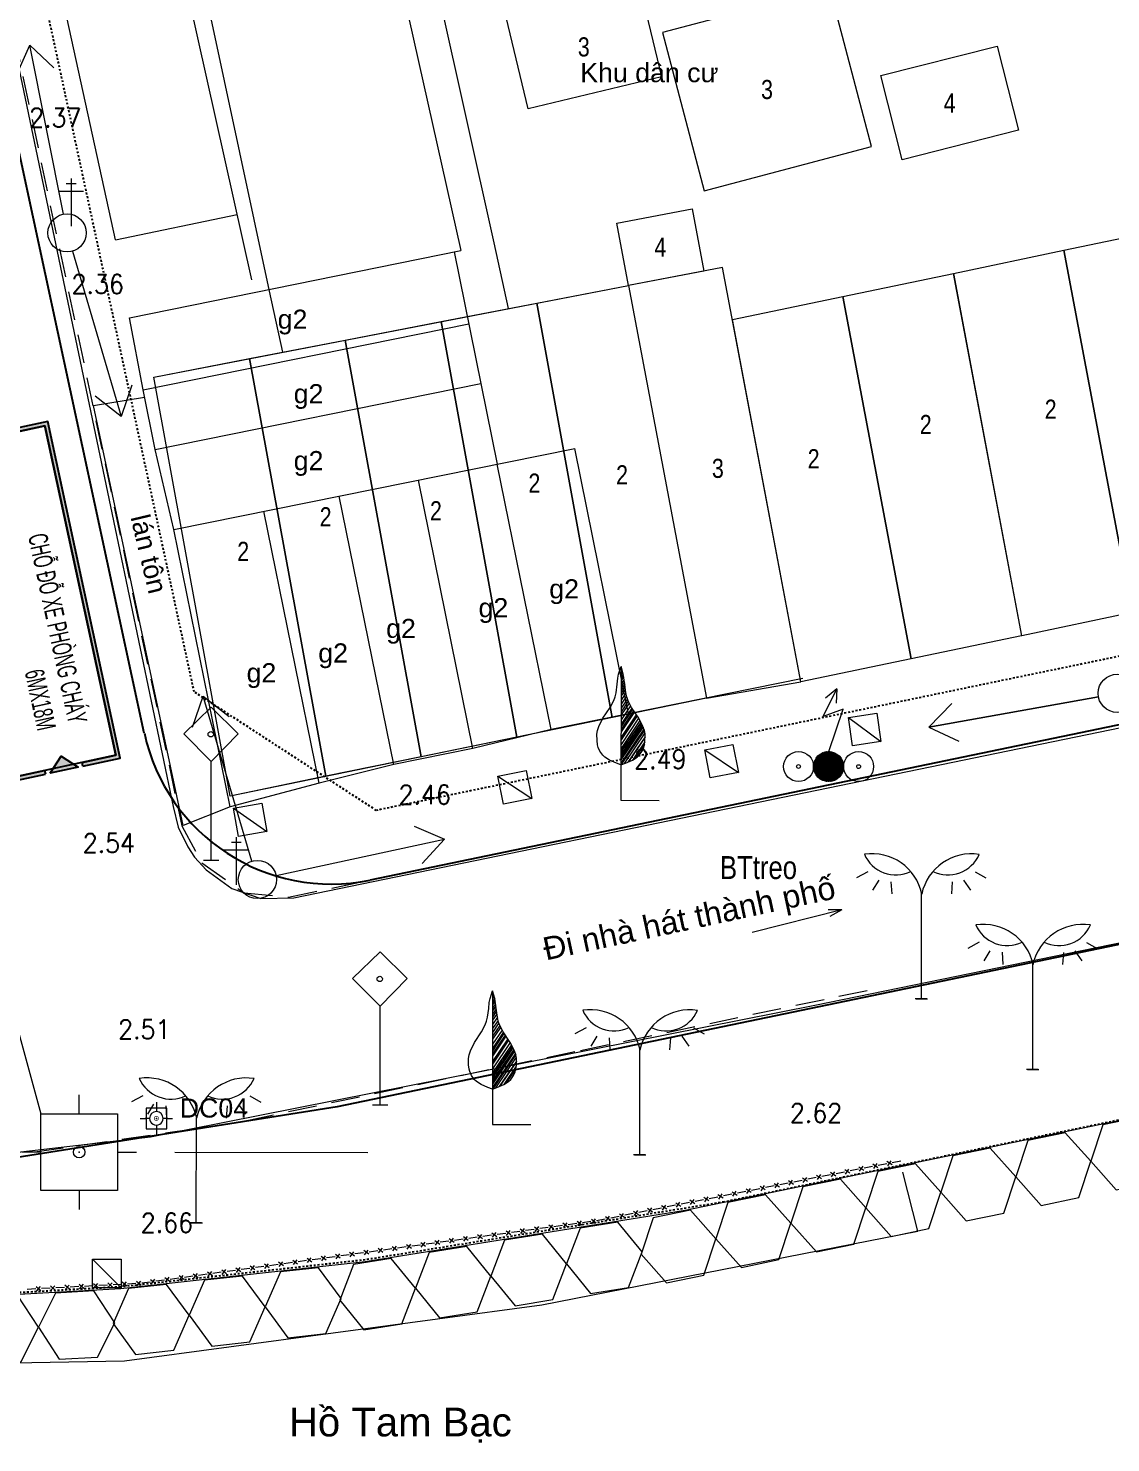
# Model space of a CAD drawing. Header units: millimetres. Extents: x 583747 to 595948, y 2304962 to 2309584.
# Drawn here: x 595716.4 to 595773, y 2307145.7 to 2307219.6 of the extents above; entities that cross this region are included whole.
import ezdxf
from ezdxf.enums import TextEntityAlignment as Align
from ezdxf.xclip import XClip

# ---------------------------------------------------------------- set-up
doc = ezdxf.new("R2010")
doc.units = ezdxf.units.MM
doc.linetypes.add('DASHDOT', pattern=[1, 0.5, -0.25, 0, -0.25])
doc.linetypes.add('{Long Duong}', pattern=[2.3, 1.5, -0.8])
for name, color, linetype, lineweight in [('00_bo_sdd', 7, 'Continuous', 30), ('00_nen', 8, 'Continuous', 5), ('Code Cao do', 7, 'Continuous', 0), ('Duong RG Thua', 7, 'Continuous', 0), ('Ghi chu nha', 7, 'Continuous', 0), ('Ghi chu SH diem do cao', 7, 'Continuous', 0), ('KT-Chu viet', 255, 'Continuous', 20), ('KT-DV', 7, 'Continuous', 0), ('KT-NEN', 7, 'Continuous', 0), ('Level 63', 7, 'Continuous', 0), ('Long Duong_ Phan Cach chat lieu rair mat', 7, 'Continuous', 0), ('Nen dc cb Hong bang', 253, 'Continuous', 60), ('Nghia dia_ Ghi chu §T XH', 7, 'Continuous', 0)]:
    doc.layers.add(name, color=color, linetype=linetype, lineweight=lineweight)
doc.layers.add('A-PLOT LINE', color=6, linetype='DASHDOT')
doc.layers.add('AFP-KERB-LINE', color=2, linetype='Continuous')
doc.layers.add('KT-Vat lieu', color=250, linetype='Continuous', plot=False)
doc.styles.add('ghicu', font='Vnarial.ttf', dxfattribs={"width": 0.8, "height": 1})
doc.styles.add('Style-.VnArial', font='Vnarial.ttf')
doc.styles.add('Style-STANDARD', font='STANDARD.shx')
doc.styles.add('VnAvantH', font='VHAVAN.TTF')

# ---------------------------------------------------------------- blocks, each defined once
blk = doc.blocks.new('road')
at = {"layer": 'AFP-KERB-LINE'}
for p, q in [((3728874, 1234857), (3635879, 1177370)), ((3728874, 1234857), (3635879, 1177370)), ((3728874, 1234857), (3635879, 1177370)), ((3728874, 1234857), (3635879, 1177370)), ((3622155, 1180553), (3591189, 1229794)), ((3622155, 1180553), (3591189, 1229794)), ((3622155, 1180553), (3591189, 1229794)), ((3622155, 1180553), (3591189, 1229794)), ((3734793, 1225290), (3638305, 1165644)), ((3734793, 1225290), (3638305, 1165644)), ((3734793, 1225290), (3638305, 1165644)), ((3734793, 1225290), (3638305, 1165644)), ((3638305, 1165644), (3615896, 1153228)), ((3638305, 1165644), (3615896, 1153228)), ((3638305, 1165644), (3615896, 1153228)), ((3638305, 1165644), (3615896, 1153228))]:
    blk.add_line(p, q, dxfattribs=at)
blk.add_arc((3630621, 1185876), 10000, 212.16426, 301.72307, dxfattribs=at)
blk.add_arc((3630621, 1185876), 10000, 212.16426, 301.72307, dxfattribs=at)
blk.add_arc((3630621, 1185876), 10000, 212.16426, 301.72307, dxfattribs=at)
blk.add_arc((3630621, 1185876), 10000, 212.16426, 301.72307, dxfattribs=at)
blk = doc.blocks.new('PLOT')
at = {"layer": 'A-PLOT LINE', "color": 251}
for points in [[(4212609, 1471029), (4196841, 1496747), (4192720, 1497729), (3887911, 1309592), (3772537, 1238075), (3739519, 1217649), (3659008, 1167880)], [(3727034, 1237834), (3634931, 1180899), (3623868, 1183465), (3594242, 1230576), (3595832, 1237439), (3702477, 1303429)], [(3727034, 1237834), (3634931, 1180899), (3623868, 1183465), (3594242, 1230576), (3595832, 1237439), (3702477, 1303429)], [(3659008, 1167880), (3642417, 1158621), (3630891, 1152921), (3607539, 1142898), (3570556, 1129261), (3527500, 1117448)]]:
    blk.add_lwpolyline(points, dxfattribs=at)
blk = doc.blocks.new('DV')
ref = blk.add_blockref('PLOT', (-3147123, 179596, 0), dxfattribs=dict(rotation=340.0000000045929))
XClip(ref).set_block_clipping_path([(3437700.5976729654, 868981.9081885163), (3912891.8375199828, 1041937.3750337446), (3715693.8178756535, 1583734.481302836), (3240502.5780286361, 1410779.0144576086)])
at = {"layer": 'AFP-KERB-LINE'}
ref = blk.add_blockref('road', (-3147123, 179596, 0), dxfattribs=dict(at, rotation=340.0000000045929))
XClip(ref).set_block_clipping_path([(3424978.7776903473, 904726.3076186823), (3853099.8617473282, 1060549.6388383387), (3670662.8681027722, 1561791.1594749615), (3242541.7840457913, 1405967.828255306)])
blk = doc.blocks.new('nen dc cb Hong bang')
at = {"layer": '00_nen', "linetype": 'ByBlock', "lineweight": -2}
h = blk.add_hatch(dxfattribs=at)
h.set_pattern_fill('ANSI35', color=0, scale=0.2, angle=20, style=0)
h.set_pattern_definition([(65, (300.519395, 174.14299), (-0.045315389, 0.021130913), []), (65, (300.55262, 174.155083), (-0.045315389, 0.021130913), [0.0625, -0.0125, 0, -0.0125])])
edge = h.paths.add_edge_path()
edge.add_arc((32.444, 31.168), 0.785, 0, 360)
at = {"layer": '00_bo_sdd', "color": 0, "linetype": 'ByBlock', "lineweight": -2}
blk.add_line((-10.555, 14.853, -62.12), (0, 0), dxfattribs=at)
at = {"layer": '00_nen', "color": 0, "linetype": 'ByBlock', "lineweight": -2}
for p, q in [((-15.027, 44.583, -62.12), (-19.696, 52.277, -62.12)), ((-13.915, 42.923, -62.12), (-8.567, 35.684, -62.12)), ((36.665, 34.903, -62.12), (44.441, 39.434, -62.12)), ((44.441, 39.434, -62.12), (36.665, 34.903, -62.12)), ((20.639, 32.114, -62.12), (20.605, 31.974, -62.12)), ((20.709, 32.025, -62.12), (20.66, 31.823, -62.12)), ((20.752, 31.945, -62.12), (20.694, 31.729, -62.12)), ((20.776, 31.901, -62.12), (20.714, 31.673, -62.12)), ((20.843, 31.777, -62.12), (20.776, 31.504, -62.12)), ((20.901, 31.667, -62.12), (20.824, 31.372, -62.12)), ((20.968, 31.544, -62.12), (20.879, 31.222, -62.12)), ((21.019, 31.422, -62.12), (20.933, 31.071, -62.12)), ((21.085, 31.297, -62.12), (20.988, 30.921, -62.12)), ((21.176, 31.153, -62.12), (21.063, 30.714, -62.12)), ((32.444, 31.168, -62.12), (32.713, 30.431, -62.12)), ((21.267, 31.012, -62.12), (21.139, 30.508, -62.12)), ((21.353, 30.896, -62.12), (21.207, 30.32, -62.12)), ((21.441, 30.788, -62.12), (21.275, 30.132, -62.12)), ((21.513, 30.708, -62.12), (21.33, 29.981, -62.12)), ((21.636, 30.603, -62.12), (21.419, 29.737, -62.12)), ((21.733, 30.511, -62.12), (21.494, 29.53, -62.12)), ((21.791, 30.469, -62.12), (21.535, 29.418, -62.12)), ((21.875, 30.414, -62.12), (21.59, 29.267, -62.12)), ((21.933, 30.371, -62.12), (21.631, 29.154, -62.12)), ((22.074, 30.27, -62.12), (21.727, 28.891, -62.12)), ((22.132, 30.228, -62.12), (21.775, 28.76, -62.12)), ((22.249, 30.146, -62.12), (21.857, 28.534, -62.12)), ((22.249, 30.146, -62.12), (21.857, 28.534, -62.12)), ((22.361, 30.042, -62.12), (21.932, 28.328, -62.12)), ((22.426, 29.981, -62.12), (21.98, 28.196, -62.12)), ((22.491, 29.92, -62.12), (22.028, 28.064, -62.12)), ((22.556, 29.859, -62.12), (22.076, 27.933, -62.12)), ((22.607, 29.807, -62.12), (22.117, 27.82, -62.12)), ((22.631, 29.79, -62.12), (22.13, 27.783, -62.12)), ((22.709, 29.689, -62.12), (22.192, 27.613, -62.12)), ((22.749, 29.643, -62.12), (22.234, 27.55, -62.12)), ((22.817, 29.522, -62.12), (22.349, 27.649, -62.12)), ((22.902, 29.331, -62.12), (22.51, 27.793, -62.12)), ((22.908, 29.312, -62.12), (22.531, 27.808, -62.12)), ((22.974, 29.09, -62.12), (22.702, 27.974, -62.12)), ((23.003, 28.952, -62.12), (22.786, 28.085, -62.12)), ((41.525, 28.625, -62.12), (42.161, 28.515, -62.12)), ((40.575, 27.726, -62.12), (40.757, 27.111, -62.12)), ((41.112, 28.006, -62.12), (41.628, 27.64, -62.12)), ((36.263, 26.709, -62.12), (35.808, 26.203, -62.12)), ((37.568, 26.631, -62.12), (37.825, 26.043, -62.12)), ((48.254, 27.153, -62.12), (48.89, 27.044, -62.12)), ((36.94, 26.487, -62.12), (36.817, 25.889, -62.12)), ((41.165, 21.427, -62.12), (39.291, 26.577, -62.12)), ((41.165, 21.427, -62.12), (39.291, 26.577, -62.12)), ((47.304, 26.254, -62.12), (47.486, 25.639, -62.12)), ((47.841, 26.535, -62.12), (48.357, 26.169, -62.12)), ((42.992, 25.238, -62.12), (42.537, 24.732, -62.12)), ((44.297, 25.16, -62.12), (44.554, 24.572, -62.12)), ((43.669, 25.016, -62.12), (43.546, 24.418, -62.12)), ((47.894, 19.956, -62.12), (46.02, 25.106, -62.12)), ((47.894, 19.956, -62.12), (46.02, 25.106, -62.12)), ((5.831, 16.19, -62.12), (0.471, 23.42, -62.12)), ((41.428, 21.523, -62.12), (40.864, 21.318, -62.12)), ((40.902, 21.332, -62.12), (41.466, 21.537, -62.12)), ((7.272, 15.921, -62.12), (14.882, 20.726, -62.12)), ((48.157, 20.052, -62.12), (47.593, 19.847, -62.12)), ((47.631, 19.86, -62.12), (48.195, 20.066, -62.12)), ((3.431, 15.376, -62.12), (4.183, 15.649, -62.12)), ((30.489, 15.918, -62.12), (31.125, 15.809, -62.12)), ((29.54, 15.019, -62.12), (29.721, 14.404, -62.12)), ((30.076, 15.299, -62.12), (30.592, 14.934, -62.12)), ((20.139, 13.887, -62.12), (20.105, 13.747, -62.12)), ((20.209, 13.798, -62.12), (20.16, 13.596, -62.12)), ((20.251, 13.718, -62.12), (20.194, 13.502, -62.12)), ((20.275, 13.674, -62.12), (20.214, 13.446, -62.12)), ((20.342, 13.55, -62.12), (20.276, 13.277, -62.12)), ((20.401, 13.441, -62.12), (20.324, 13.145, -62.12)), ((20.468, 13.317, -62.12), (20.378, 12.995, -62.12)), ((25.227, 14.003, -62.12), (24.773, 13.497, -62.12)), ((25.904, 13.781, -62.12), (25.781, 13.183, -62.12)), ((26.533, 13.924, -62.12), (26.789, 13.337, -62.12)), ((30.129, 8.721, -62.12), (28.255, 13.87, -62.12)), ((30.129, 8.721, -62.12), (28.255, 13.87, -62.12)), ((20.518, 13.195, -62.12), (20.433, 12.845, -62.12)), ((20.585, 13.07, -62.12), (20.488, 12.694, -62.12)), ((20.676, 12.926, -62.12), (20.563, 12.488, -62.12)), ((20.767, 12.785, -62.12), (20.638, 12.281, -62.12)), ((20.853, 12.669, -62.12), (20.707, 12.093, -62.12)), ((20.941, 12.561, -62.12), (20.775, 11.905, -62.12)), ((21.012, 12.481, -62.12), (20.83, 11.755, -62.12)), ((21.136, 12.377, -62.12), (20.919, 11.51, -62.12)), ((21.233, 12.284, -62.12), (20.994, 11.304, -62.12)), ((21.291, 12.242, -62.12), (21.035, 11.191, -62.12)), ((21.375, 12.187, -62.12), (21.09, 11.04, -62.12)), ((21.433, 12.144, -62.12), (21.131, 10.928, -62.12)), ((21.574, 12.043, -62.12), (21.227, 10.665, -62.12)), ((21.632, 12.001, -62.12), (21.274, 10.533, -62.12)), ((21.749, 11.919, -62.12), (21.357, 10.308, -62.12)), ((21.749, 11.919, -62.12), (21.357, 10.308, -62.12)), ((21.861, 11.815, -62.12), (21.432, 10.101, -62.12)), ((21.926, 11.754, -62.12), (21.48, 9.969, -62.12)), ((21.991, 11.693, -62.12), (21.528, 9.838, -62.12)), ((22.056, 11.633, -62.12), (21.575, 9.706, -62.12)), ((22.106, 11.581, -62.12), (21.617, 9.593, -62.12)), ((22.131, 11.563, -62.12), (21.63, 9.556, -62.12)), ((22.209, 11.462, -62.12), (21.692, 9.387, -62.12)), ((22.249, 11.416, -62.12), (21.733, 9.323, -62.12)), ((22.317, 11.295, -62.12), (21.849, 9.423, -62.12)), ((22.401, 11.105, -62.12), (22.01, 9.566, -62.12)), ((22.408, 11.086, -62.12), (22.031, 9.582, -62.12)), ((22.474, 10.863, -62.12), (22.202, 9.747, -62.12)), ((22.503, 10.725, -62.12), (22.286, 9.858, -62.12)), ((30.392, 8.817, -62.12), (29.829, 8.611, -62.12)), ((29.866, 8.625, -62.12), (30.43, 8.83, -62.12)), ((16.111, 6.388, -62.12), (16.862, 6.662, -62.12)), ((9.939, 4.625, -62.12), (10.575, 4.516, -62.12)), ((7.262, 0.515), (16.737, 3.963)), ((8.99, 3.726, -62.12), (9.171, 3.111, -62.12)), ((9.526, 4.007, -62.12), (10.042, 3.641, -62.12)), ((4.677, 2.71, -62.12), (4.223, 2.204, -62.12)), ((5.354, 2.488, -62.12), (5.231, 1.89, -62.12)), ((5.983, 2.632, -62.12), (6.239, 2.044, -62.12)), ((9.579, -2.572, -62.12), (7.705, 2.578, -62.12)), ((9.579, -2.572, -62.12), (7.705, 2.578, -62.12)), ((1.879, 0.684), (1.537, 1.624)), ((0, 0), (3.759, 1.368)), ((3.759, 1.368), (5.127, -2.391)), ((1.368, -3.759), (0, 0)), ((4.443, -0.511), (5.383, -0.169)), ((0.684, -1.879), (-0.256, -2.221)), ((5.127, -2.391), (1.368, -3.759)), ((9.842, -2.476, -62.12), (9.279, -2.681, -62.12)), ((9.316, -2.668, -62.12), (9.88, -2.462, -62.12)), ((3.247, -3.075), (3.589, -4.014))]:
    blk.add_line(p, q, dxfattribs=at)
at = {"layer": '00_nen', "color": 0, "linetype": 'ByBlock', "lineweight": -2, "elevation": -62.12, "flags": 128}
for points in [[(-33.552, 73.046), (-22.258, 54.865), (-6.437, 29.413), (0.988, 17.466)], [(-3.522, 44.501), (-17.396, 66.578), (-7.458, 72.929), (6.63, 50.881)], [(0.988, 17.466), (1.6, 16.538), (2.422, 15.741), (2.936, 15.363), (3.742, 14.945), (5.331, 14.484), (6.929, 14.518), (8.548, 15.134), (33.83, 30.744), (55.804, 44.317), (88.183, 64.262)], [(96.387, 56.347), (70.928, 40.678), (60.392, 34.177), (36.051, 19.189), (5.8, 0.819), (-11.021, -7.622)], [(6.63, 50.881), (8.499, 47.908)], [(-1.782, 41.733), (-3.522, 44.501)], [(70.655, 29.863), (33.364, 6.795), (18.576, -1.458), (7.049, -7.158), (-16.302, -17.181)]]:
    blk.add_lwpolyline(points, dxfattribs=at)
for points in [[(22.63, 66.033), (27.812, 69.56), (30.363, 65.812), (25.181, 62.285)], [(11.13, 64.242), (16.019, 57.214), (23.447, 62.38), (18.558, 69.408)], [(3.179, 62.19), (9.158, 66.153), (11.878, 62.049), (5.899, 58.086)], [(44.594, 44.168), (34.745, 60.734), (39.755, 63.849), (49.594, 47.278)], [(39.585, 41.054), (29.736, 57.619), (34.745, 60.734), (44.585, 44.163)], [(34.575, 37.939), (24.726, 54.504), (29.736, 57.619), (39.576, 41.048)], [(12.309, 54.064), (15.745, 56.108), (17.44, 53.257), (14.004, 51.214)], [(29.566, 34.824), (19.717, 51.39), (24.726, 54.504), (34.566, 37.934)], [(14.004, 51.214), (25.228, 32.339), (29.566, 34.824), (18.302, 53.77)], [(25.228, 32.339), (3.592, 18.995), (-7.668, 38.197), (14.004, 51.214)], [(20.935, 29.691), (9.819, 48.7), (14.004, 51.214), (25.228, 32.339)], [(16.62, 27.022), (5.447, 46.074), (9.819, 48.7), (20.935, 29.691)], [(12.269, 24.347), (1.075, 43.449), (5.447, 46.074), (16.62, 27.022)], [(7.928, 21.683), (-3.296, 40.823), (1.075, 43.449), (12.269, 24.347)], [(3.592, 18.995), (-7.668, 38.197), (-3.296, 40.823), (7.928, 21.683)]]:
    blk.add_lwpolyline(points, close=True, dxfattribs=at)
at = {"layer": '00_nen', "color": 0, "linetype": 'ByBlock', "lineweight": -2, "elevation": -62.12}
for points in [[(-19.824, 50.562), (-19.696, 52.277), (-18.115, 51.599)], [(-8.595, 37.405), (-8.567, 35.684), (-10.203, 36.216)], [(37.371, 36.472), (36.665, 34.903), (38.378, 34.744)], [(31.451, 35.139), (31.066, 34.479)], [(32.196, 31.912), (32.138, 34.249), (31.279, 33.537), (31.451, 35.139), (31.676, 34.423)], [(32.536, 33.934), (34.569, 33.329)], [(22.219, 27.538), (21.972, 27.534), (21.577, 27.561), (21.292, 27.627), (21.151, 27.685), (20.948, 27.822), (20.791, 27.984), (20.717, 28.091), (20.609, 28.299), (20.492, 28.611), (20.46, 28.796), (20.452, 29.014), (20.503, 29.496), (20.667, 30.148), (20.721, 30.556), (20.718, 30.766), (20.693, 30.985), (20.595, 31.425), (20.515, 31.732), (20.484, 31.935), (20.461, 32.368)], [(20.461, 32.368), (22.856, 25.79), (24.735, 26.474)], [(22.219, 27.538), (22.412, 27.694), (22.697, 27.969), (22.873, 28.202), (22.944, 28.338), (23.011, 28.573), (23.027, 28.797), (23.015, 28.927), (22.964, 29.157), (22.852, 29.47), (22.756, 29.631), (22.617, 29.802), (22.26, 30.135), (21.716, 30.53), (21.42, 30.81), (21.291, 30.975), (21.172, 31.159), (20.96, 31.558), (20.712, 32.018), (20.461, 32.368)], [(26.065, 29.775), (28.123, 29.258)], [(16.379, 24.774), (18.441, 24.276)], [(3.807, 15.513), (2.042, 20.361), (0.196, 21.222), (1.071, 23.03), (2.865, 22.193), (2.042, 20.361)], [(0.502, 21.7), (0.471, 23.42), (2.108, 22.891)], [(13.165, 20.824), (14.882, 20.726), (14.232, 19.133)], [(3.979, 18.468), (6.025, 17.907)], [(21.719, 9.311), (21.472, 9.307), (21.077, 9.334), (20.792, 9.4), (20.65, 9.458), (20.447, 9.595), (20.291, 9.757), (20.216, 9.864), (20.108, 10.073), (19.992, 10.384), (19.96, 10.569), (19.952, 10.788), (20.003, 11.269), (20.166, 11.921), (20.221, 12.329), (20.218, 12.539), (20.193, 12.758), (20.095, 13.199), (20.015, 13.505), (19.983, 13.708), (19.961, 14.141)], [(19.961, 14.141), (22.355, 7.564), (24.235, 8.248)], [(21.719, 9.311), (21.911, 9.467), (22.197, 9.742), (22.373, 9.975), (22.443, 10.111), (22.511, 10.346), (22.527, 10.571), (22.515, 10.701), (22.464, 10.93), (22.352, 11.243), (22.256, 11.405), (22.117, 11.576), (21.76, 11.909), (21.216, 12.303), (20.92, 12.583), (20.791, 12.748), (20.672, 12.932), (20.46, 13.332), (20.212, 13.792), (19.961, 14.141)], [(16.487, 6.525), (14.722, 11.374), (12.876, 12.235), (13.75, 14.043), (15.545, 13.206), (14.722, 11.374)], [(5.137, -6.212), (7.06, -7.108)]]:
    blk.add_lwpolyline(points, dxfattribs=at)
for points in [[(32.536, 33.934), (33.855, 34.648), (34.569, 33.329), (33.25, 32.615)], [(26.065, 29.775), (27.352, 30.546), (28.123, 29.258), (26.835, 28.488)], [(16.379, 24.774), (17.659, 25.556), (18.441, 24.276), (17.161, 23.494)], [(55.85, 16.588), (55.789, 18.587), (54.027, 19.534), (52.326, 18.482), (52.387, 16.483), (54.149, 15.536)], [(3.979, 18.468), (5.283, 19.21), (6.025, 17.907), (4.722, 17.165)], [(52.448, 14.484), (52.387, 16.483), (50.625, 17.43), (48.925, 16.378), (48.985, 14.379), (50.747, 13.432)], [(49.046, 12.38), (48.985, 14.379), (47.224, 15.326), (45.523, 14.274), (45.583, 12.275), (47.345, 11.328)], [(45.644, 10.276), (45.583, 12.275), (43.822, 13.222), (42.121, 12.17), (42.182, 10.17), (43.943, 9.223)], [(42.242, 8.171), (42.182, 10.17), (40.42, 11.117), (38.719, 10.065), (38.78, 8.066), (40.542, 7.119)], [(38.841, 6.067), (38.78, 8.066), (37.018, 9.013), (35.317, 7.961), (35.378, 5.962), (37.14, 5.015)], [(35.439, 3.963), (35.378, 5.962), (33.617, 6.909), (31.916, 5.857), (31.976, 3.858), (33.738, 2.911)], [(31.954, 2), (31.983, 4), (30.266, 5.025), (28.519, 4.05), (28.49, 2.051), (30.208, 1.025)], [(28.461, 0.051), (28.49, 2.051), (26.773, 3.076), (25.027, 2.101), (24.997, 0.101), (26.715, -0.924)], [(24.968, -1.899), (24.997, 0.101), (23.28, 1.126), (21.534, 0.152), (21.504, -1.848), (23.222, -2.873)], [(21.475, -3.848), (21.504, -1.848), (19.787, -0.823), (18.041, -1.797), (18.011, -3.797), (19.729, -4.822)], [(17.923, -5.685), (18.052, -3.689), (16.388, -2.58), (14.595, -3.466), (14.466, -5.462), (16.131, -6.571)], [(14.338, -7.458), (14.466, -5.462), (12.802, -4.353), (11.009, -5.239), (10.881, -7.235), (12.545, -8.345)], [(5.137, -6.212), (6.547, -5.699), (7.06, -7.108), (5.65, -7.621)], [(10.752, -9.231), (10.881, -7.235), (9.217, -6.126), (7.424, -7.012), (7.295, -9.008), (8.959, -10.118)], [(7.133, -10.931), (7.369, -8.945), (5.766, -7.747), (3.929, -8.536), (3.693, -10.522), (5.295, -11.72)], [(3.457, -12.508), (3.693, -10.522), (2.091, -9.325), (0.253, -10.114), (0.017, -12.1), (1.619, -13.297)]]:
    blk.add_lwpolyline(points, close=True, dxfattribs=at)
at = {"layer": '00_nen', "color": 0, "linetype": 'ByBlock', "lineweight": -2}
for centre, radius in [((-14.509, 43.728, -62.12), 1), ((-14.509, 43.728, -62.12), 1), ((45.305, 39.938, -62.12), 1), ((32.444, 31.168, -62.12), 0.785), ((33.919, 31.705, -62.12), 0.785), ((33.919, 31.705, -62.12), 0.1), ((30.97, 30.631, -62.12), 0.785), ((30.97, 30.631, -62.12), 0.1), ((1.535, 21.683, -62.12), 0.141), ((6.427, 15.387, -62.12), 1), ((6.427, 15.387, -62.12), 1), ((14.214, 12.696, -62.12), 0.141), ((2.563, -1.195, -62.12), 0.3), ((2.563, -1.195, -62.12), 0.3), ((2.563, -1.195), 0.3)]:
    blk.add_circle(centre, radius, dxfattribs=at)
for centre, radius, start, end in [((41.942, 26.942, -62.12), 2.665, 101.38229, 187.95879), ((39.615, 29.672, -62.12), 1.804, 264.60741, 356.27474), ((37.051, 25.162, -62.12), 2.665, 32.04121, 118.61771), ((37.078, 28.749, -62.12), 1.804, 223.72526, 315.39259), ((48.671, 25.471, -62.12), 2.665, 101.38229, 187.95879), ((46.344, 28.201, -62.12), 1.804, 264.60741, 356.27474), ((43.78, 23.691, -62.12), 2.665, 32.04121, 118.61771), ((43.807, 27.277, -62.12), 1.804, 223.72526, 315.39259), ((30.906, 14.236, -62.12), 2.665, 101.38229, 187.95879), ((28.58, 16.965, -62.12), 1.804, 264.60741, 356.27474), ((26.015, 12.455, -62.12), 2.665, 32.04121, 118.61771), ((26.043, 16.042, -62.12), 1.804, 223.72526, 315.39259), ((10.356, 2.943, -62.12), 2.665, 101.38229, 187.95879), ((8.03, 5.673, -62.12), 1.804, 264.60741, 356.27474), ((5.465, 1.163, -62.12), 2.665, 32.04121, 118.61771), ((5.493, 4.749, -62.12), 1.804, 223.72526, 315.39259)]:
    blk.add_arc(centre, radius, start, end, dxfattribs=at)
blk.add_point((2.563, -1.198, -59.609), dxfattribs=at)
at = {"layer": '00_nen', "color": 0, "linetype": 'ByBlock', "lineweight": -2, "style": 'ghicu', "width": 0.8}
for s, p in [('4', (26.496, 65.922, -62.12)), ('3', (17.288, 63.311, -62.12)), ('3', (7.529, 62.119, -62.12)), ('4', (14.875, 53.662, -62.12)), ('2', (36.941, 52.703, -62.12)), ('2', (31.082, 49.712, -62.12)), ('2', (26.192, 46.023, -62.12)), ('3', (21.665, 43.828, -62.12)), ('2', (17.073, 41.8, -62.12)), ('2', (12.918, 39.822, -62.12)), ('2', (8.58, 36.702, -62.12)), ('2', (3.272, 34.428, -62.12)), ('2', (-0.154, 31.253, -62.12))]:
    blk.add_text(s, height=1, rotation=20, dxfattribs=at).set_placement(p, align=Align.MIDDLE)
blk.add_text('BTtreo', height=1.2, rotation=20, dxfattribs=at).set_placement((29.128, 23.701, -62.12))
blk = doc.blocks.new('KV1_2')
at = {"layer": 'Ghi chu SH diem do cao', "color": 1, "linetype": 'Continuous', "lineweight": 0}
for p, q in [((-7.1, 0), (-11.8, 0)), ((0, 12.3), (0, 7.1)), ((11.8, 0), (7.1, 0)), ((0, -7.1), (0, -12.2))]:
    blk.add_line(p, q, dxfattribs=at)
for start, end in [(0, 180), (180, 0)]:
    blk.add_arc((0, 0), 7.07, start, end, dxfattribs=at)
blk.add_point((0, 0), dxfattribs=at)
blk = doc.blocks.new('COT_DI_1')
at = {"layer": 'Nghia dia_ Ghi chu §T XH', "color": 7, "linetype": 'Continuous', "lineweight": 0}
for p, q in [((-5.2, 44.5), (5.2, 44.5)), ((0, 49.7), (0, 0)), ((-13.1, 36.7), (13.1, 36.7))]:
    blk.add_line(p, q, dxfattribs=at)
blk = doc.blocks.new('MT_TN_1')
at = {"layer": 'Duong RG Thua', "color": 7, "lineweight": 0}
for q in [(-4.686, -1.187), (-0.721, -0.002), (-0.636, -0.341)]:
    blk.add_line((0, 0), q, dxfattribs=at)
blk = doc.blocks.new('*U39')
at = {"layer": 'Level 63', "linetype": 'Continuous', "lineweight": 0}
for points in [[(-5, 18), (-7, 24, 1), (6, -24), (5, -18, -1)], [(-6, 0, 1), (6, 0, 1)]]:
    blk.add_hatch(color=7, dxfattribs=at).paths.add_polyline_path(points)
at = {"layer": 'Level 63', "color": 7, "linetype": 'Continuous', "lineweight": 13}
for p, q in [((1, 166), (1, 106)), ((-167, 0), (-106, 0)), ((-106, 106), (-106, -106)), ((106, 106), (-106, 106)), ((106, -106), (106, 106)), ((106, 0), (167, 0)), ((-106, -106), (106, -106)), ((0, -106), (0, -166))]:
    blk.add_line(p, q, dxfattribs=at)
blk = doc.blocks.new('*U40')
at = {"layer": 'Level 63', "linetype": 'Continuous', "lineweight": 0, "extrusion": (0, 0, -1)}
blk.add_hatch(color=7, dxfattribs=at).paths.add_polyline_path([(5, 18), (7, 24, 1), (-6, -24), (-5, -18, -1)])
at = {"layer": 'Level 63', "color": 7, "linetype": 'Continuous', "lineweight": 13}
blk.add_blockref('*U39', (0, 0), dxfattribs=at)
blk = doc.blocks.new('wwww1')
at = {"layer": 'Duong RG Thua', "color": 7, "lineweight": 0}
for p, q in [((595720.775, 2307208.62), (595712.74, 2307245.535)), ((595719.166, 2307245.55), (595727.899, 2307206.532)), ((595732.303, 2307237.218), (595738.829, 2307208.059)), ((595720.775, 2307208.62), (595727.135, 2307209.948)), ((595721.515, 2307204.553), (595738.829, 2307208.059)), ((595738.486, 2307207.99), (595740.731, 2307196.902)), ((595722.222, 2307200.792), (595721.515, 2307204.553)), ((595722.222, 2307200.792), (595739.245, 2307204.24)), ((595722.85, 2307197.668), (595722.222, 2307200.792)), ((595722.85, 2307197.668), (595739.878, 2307201.116)), ((595719.631, 2307199.965), (595722.298, 2307200.396)), ((595724.325, 2307178.005), (595719.631, 2307199.965)), ((595723.827, 2307193.479), (595722.85, 2307197.668)), ((595723.827, 2307193.479), (595744.787, 2307197.723)), ((595747.602, 2307183.853), (595744.787, 2307197.723)), ((595743.547, 2307183.032), (595740.732, 2307196.902)), ((595739.459, 2307182.042), (595736.612, 2307196.068)), ((595735.328, 2307181.197), (595732.48, 2307195.231)), ((595731.428, 2307180.221), (595728.543, 2307194.434)), ((595726.769, 2307178.986), (595723.827, 2307193.479)), ((595756.7, 2307185.695), (595743.547, 2307183.032)), ((595743.547, 2307183.032), (595739.459, 2307182.042)), ((595739.459, 2307182.042), (595735.328, 2307181.197)), ((595735.328, 2307181.197), (595731.428, 2307180.221)), ((595731.428, 2307180.221), (595726.769, 2307178.986)), ((595726.769, 2307178.986), (595724.325, 2307178.005)), ((595762.712, 2307156.807), (595761.941, 2307159.885)), ((595743.067, 2307152.953), (595762.712, 2307156.807))]:
    blk.add_line(p, q, dxfattribs=at)
at = {"layer": 'Duong RG Thua', "color": 7, "linetype": 'Continuous', "lineweight": 0}
for p, q in [((595758.423, 2307159.689), (595758.159, 2307159.867)), ((595758.202, 2307159.646), (595758.38, 2307159.91)), ((595758.882, 2307159.895), (595758.44, 2307159.808)), ((595759.159, 2307159.834), (595758.895, 2307160.012)), ((595758.938, 2307159.791), (595759.116, 2307160.055)), ((595759.618, 2307160.04), (595759.176, 2307159.953)), ((595759.895, 2307159.979), (595759.631, 2307160.157)), ((595759.674, 2307159.936), (595759.852, 2307160.2)), ((595760.354, 2307160.184), (595759.912, 2307160.097)), ((595760.631, 2307160.124), (595760.367, 2307160.301)), ((595760.41, 2307160.081), (595760.588, 2307160.345)), ((595761.089, 2307160.329), (595760.648, 2307160.242)), ((595761.367, 2307160.268), (595761.103, 2307160.446)), ((595761.146, 2307160.225), (595761.324, 2307160.489)), ((595761.825, 2307160.474), (595761.384, 2307160.387)), ((595754.744, 2307158.966), (595754.48, 2307159.143)), ((595754.523, 2307158.922), (595754.7, 2307159.187)), ((595755.202, 2307159.171), (595754.761, 2307159.084)), ((595755.479, 2307159.11), (595755.215, 2307159.288)), ((595755.259, 2307159.067), (595755.436, 2307159.331)), ((595755.938, 2307159.316), (595755.497, 2307159.229)), ((595756.215, 2307159.255), (595755.951, 2307159.433)), ((595755.994, 2307159.212), (595756.172, 2307159.476)), ((595756.674, 2307159.461), (595756.233, 2307159.374)), ((595756.951, 2307159.4), (595756.687, 2307159.578)), ((595756.73, 2307159.357), (595756.908, 2307159.621)), ((595757.41, 2307159.605), (595756.968, 2307159.518)), ((595757.687, 2307159.545), (595757.423, 2307159.722)), ((595757.466, 2307159.501), (595757.644, 2307159.766)), ((595758.146, 2307159.75), (595757.704, 2307159.663)), ((595751.064, 2307158.242), (595750.8, 2307158.42)), ((595750.843, 2307158.199), (595751.021, 2307158.463)), ((595751.523, 2307158.447), (595751.081, 2307158.36)), ((595751.8, 2307158.387), (595751.536, 2307158.564)), ((595751.579, 2307158.343), (595751.757, 2307158.608)), ((595752.259, 2307158.592), (595751.817, 2307158.505)), ((595752.536, 2307158.531), (595752.272, 2307158.709)), ((595752.315, 2307158.488), (595752.493, 2307158.752)), ((595752.995, 2307158.737), (595752.553, 2307158.65)), ((595753.272, 2307158.676), (595753.008, 2307158.854)), ((595753.051, 2307158.633), (595753.229, 2307158.897)), ((595753.73, 2307158.881), (595753.289, 2307158.795)), ((595754.008, 2307158.821), (595753.744, 2307158.999)), ((595753.787, 2307158.778), (595753.965, 2307159.042)), ((595754.466, 2307159.026), (595754.025, 2307158.939)), ((595746.428, 2307157.33), (595746.606, 2307157.594)), ((595747.385, 2307157.518), (595747.121, 2307157.696)), ((595747.164, 2307157.475), (595747.341, 2307157.739)), ((595747.843, 2307157.723), (595747.402, 2307157.637)), ((595748.12, 2307157.663), (595747.856, 2307157.841)), ((595747.9, 2307157.62), (595748.077, 2307157.884)), ((595748.579, 2307157.868), (595748.138, 2307157.781)), ((595748.856, 2307157.808), (595748.592, 2307157.985)), ((595748.635, 2307157.764), (595748.813, 2307158.029)), ((595749.315, 2307158.013), (595748.874, 2307157.926)), ((595749.592, 2307157.952), (595749.328, 2307158.13)), ((595749.371, 2307157.909), (595749.549, 2307158.173)), ((595750.051, 2307158.158), (595749.609, 2307158.071)), ((595750.328, 2307158.097), (595750.064, 2307158.275)), ((595750.107, 2307158.054), (595750.285, 2307158.318)), ((595750.787, 2307158.302), (595750.345, 2307158.216)), ((595742.191, 2307156.719), (595741.938, 2307156.912)), ((595741.968, 2307156.689), (595742.161, 2307156.942)), ((595742.661, 2307156.898), (595742.215, 2307156.837)), ((595742.934, 2307156.821), (595742.681, 2307157.014)), ((595742.711, 2307156.791), (595742.904, 2307157.044)), ((595743.404, 2307157), (595742.958, 2307156.939)), ((595743.677, 2307156.923), (595743.424, 2307157.116)), ((595743.454, 2307156.893), (595743.647, 2307157.146)), ((595744.147, 2307157.102), (595743.701, 2307157.041)), ((595744.42, 2307157.025), (595744.167, 2307157.218)), ((595744.197, 2307156.995), (595744.39, 2307157.248)), ((595744.89, 2307157.204), (595744.444, 2307157.142)), ((595745.163, 2307157.127), (595744.91, 2307157.32)), ((595744.94, 2307157.097), (595745.133, 2307157.35)), ((595745.633, 2307157.306), (595745.187, 2307157.244)), ((595745.906, 2307157.229), (595745.653, 2307157.422)), ((595745.683, 2307157.199), (595745.876, 2307157.452)), ((595746.371, 2307157.434), (595745.93, 2307157.347)), ((595746.649, 2307157.373), (595746.385, 2307157.551)), ((595747.107, 2307157.579), (595746.666, 2307157.492)), ((595736.023, 2307155.874), (595736.216, 2307156.127)), ((595736.99, 2307156.006), (595736.736, 2307156.199)), ((595736.766, 2307155.976), (595736.959, 2307156.229)), ((595737.459, 2307156.185), (595737.014, 2307156.123)), ((595737.733, 2307156.108), (595737.479, 2307156.301)), ((595737.51, 2307156.078), (595737.702, 2307156.331)), ((595738.202, 2307156.286), (595737.757, 2307156.225)), ((595738.476, 2307156.21), (595738.222, 2307156.403)), ((595738.253, 2307156.18), (595738.445, 2307156.433)), ((595738.945, 2307156.388), (595738.5, 2307156.327)), ((595739.219, 2307156.312), (595738.965, 2307156.505)), ((595738.996, 2307156.282), (595739.188, 2307156.535)), ((595739.689, 2307156.49), (595739.243, 2307156.429)), ((595739.962, 2307156.414), (595739.708, 2307156.607)), ((595739.739, 2307156.383), (595739.932, 2307156.637)), ((595740.432, 2307156.592), (595739.986, 2307156.531)), ((595740.705, 2307156.516), (595740.451, 2307156.708)), ((595740.482, 2307156.485), (595740.675, 2307156.739)), ((595741.175, 2307156.694), (595740.729, 2307156.633)), ((595741.448, 2307156.617), (595741.195, 2307156.81)), ((595741.225, 2307156.587), (595741.418, 2307156.841)), ((595741.918, 2307156.796), (595741.472, 2307156.735)), ((595731.045, 2307155.191), (595730.792, 2307155.384)), ((595730.822, 2307155.161), (595731.015, 2307155.414)), ((595731.515, 2307155.369), (595731.069, 2307155.308)), ((595731.788, 2307155.293), (595731.535, 2307155.486)), ((595731.565, 2307155.262), (595731.758, 2307155.516)), ((595732.258, 2307155.471), (595731.812, 2307155.41)), ((595732.531, 2307155.395), (595732.278, 2307155.587)), ((595732.308, 2307155.364), (595732.501, 2307155.618)), ((595733.001, 2307155.573), (595732.555, 2307155.512)), ((595733.274, 2307155.497), (595733.021, 2307155.689)), ((595733.051, 2307155.466), (595733.244, 2307155.72)), ((595733.744, 2307155.675), (595733.298, 2307155.614)), ((595734.017, 2307155.598), (595733.764, 2307155.791)), ((595733.794, 2307155.568), (595733.987, 2307155.822)), ((595734.487, 2307155.777), (595734.041, 2307155.716)), ((595734.76, 2307155.7), (595734.507, 2307155.893)), ((595734.537, 2307155.67), (595734.73, 2307155.923)), ((595735.23, 2307155.879), (595734.784, 2307155.818)), ((595735.503, 2307155.802), (595735.25, 2307155.995)), ((595735.28, 2307155.772), (595735.473, 2307156.025)), ((595735.973, 2307155.981), (595735.527, 2307155.92)), ((595736.247, 2307155.904), (595735.993, 2307156.097)), ((595736.716, 2307156.083), (595736.271, 2307156.022)), ((595725.844, 2307154.478), (595725.591, 2307154.67)), ((595725.621, 2307154.447), (595725.814, 2307154.701)), ((595726.314, 2307154.656), (595725.868, 2307154.595)), ((595726.587, 2307154.579), (595726.334, 2307154.772)), ((595726.364, 2307154.549), (595726.557, 2307154.802)), ((595727.057, 2307154.758), (595726.611, 2307154.697)), ((595727.33, 2307154.681), (595727.077, 2307154.874)), ((595727.107, 2307154.651), (595727.3, 2307154.904)), ((595727.8, 2307154.86), (595727.354, 2307154.799)), ((595728.073, 2307154.783), (595727.82, 2307154.976)), ((595727.85, 2307154.753), (595728.043, 2307155.006)), ((595728.543, 2307154.962), (595728.097, 2307154.901)), ((595728.816, 2307154.885), (595728.563, 2307155.078)), ((595728.593, 2307154.855), (595728.786, 2307155.108)), ((595729.286, 2307155.064), (595728.84, 2307155.002)), ((595729.559, 2307154.987), (595729.306, 2307155.18)), ((595729.336, 2307154.957), (595729.529, 2307155.21)), ((595730.029, 2307155.166), (595729.583, 2307155.104)), ((595730.302, 2307155.089), (595730.049, 2307155.282)), ((595730.079, 2307155.059), (595730.272, 2307155.312)), ((595730.772, 2307155.267), (595730.326, 2307155.206)), ((595716.877, 2307153.689), (595716.64, 2307153.902)), ((595716.652, 2307153.677), (595716.865, 2307153.914)), ((595717.626, 2307153.729), (595717.389, 2307153.942)), ((595717.401, 2307153.717), (595717.614, 2307153.953)), ((595718.375, 2307153.768), (595718.138, 2307153.982)), ((595718.15, 2307153.757), (595718.363, 2307153.993)), ((595718.858, 2307153.907), (595718.408, 2307153.883)), ((595719.124, 2307153.808), (595718.887, 2307154.021)), ((595718.899, 2307153.796), (595719.112, 2307154.033)), ((595719.607, 2307153.947), (595719.157, 2307153.923)), ((595719.872, 2307153.848), (595719.636, 2307154.061)), ((595719.648, 2307153.836), (595719.861, 2307154.072)), ((595720.356, 2307153.986), (595719.906, 2307153.963)), ((595720.621, 2307153.887), (595720.385, 2307154.101)), ((595720.397, 2307153.876), (595720.61, 2307154.112)), ((595721.104, 2307154.026), (595720.655, 2307154.002)), ((595721.37, 2307153.927), (595721.134, 2307154.14)), ((595721.146, 2307153.915), (595721.359, 2307154.152)), ((595721.853, 2307154.066), (595721.404, 2307154.042)), ((595722.119, 2307153.967), (595721.883, 2307154.18)), ((595721.895, 2307153.955), (595722.108, 2307154.191)), ((595722.598, 2307154.147), (595722.153, 2307154.085)), ((595722.872, 2307154.07), (595722.618, 2307154.263)), ((595722.649, 2307154.04), (595722.841, 2307154.293)), ((595723.342, 2307154.248), (595722.896, 2307154.187)), ((595723.615, 2307154.172), (595723.361, 2307154.365)), ((595723.392, 2307154.142), (595723.585, 2307154.395)), ((595724.085, 2307154.35), (595723.639, 2307154.289)), ((595724.358, 2307154.274), (595724.104, 2307154.467)), ((595724.135, 2307154.243), (595724.328, 2307154.497)), ((595724.828, 2307154.452), (595724.382, 2307154.391)), ((595725.101, 2307154.376), (595724.848, 2307154.568)), ((595724.878, 2307154.345), (595725.071, 2307154.599)), ((595725.571, 2307154.554), (595725.125, 2307154.493)), ((595716.611, 2307153.788), (595716.161, 2307153.764)), ((595717.36, 2307153.828), (595716.91, 2307153.804)), ((595718.109, 2307153.867), (595717.659, 2307153.844))]:
    blk.add_line(p, q, dxfattribs=at)
at = {"layer": 'Duong RG Thua', "color": 7, "linetype": 'Continuous', "lineweight": 0, "flags": 128}
blk.add_lwpolyline([(595597.135, 2307149.907), (595601.347, 2307151.819), (595603.674, 2307152.073), (595614.963, 2307152.239), (595629.753, 2307150.98), (595650.441, 2307148.765), (595721.253, 2307150.035), (595743.067, 2307152.953)], dxfattribs=at)
at = {"layer": 'Long Duong_ Phan Cach chat lieu rair mat', "color": 4, "linetype": '{Long Duong}', "lineweight": 0}
for p, q in [((595710.22, 2307244.158), (595724.251, 2307177.99)), ((595729.831, 2307174.27), (595757.834, 2307180.094)), ((595724.251, 2307177.99), (595725.302, 2307176.054)), ((595725.302, 2307176.054), (595727.504, 2307174.498)), ((595727.504, 2307174.498), (595729.831, 2307174.27)), ((595760.064, 2307169.372), (595744.798, 2307166.181)), ((595744.798, 2307166.181), (595727.151, 2307162.477)), ((595727.151, 2307162.477), (595712.954, 2307160.409))]:
    blk.add_line(p, q, dxfattribs=at)
at = {"layer": 'Duong RG Thua', "color": 7, "lineweight": 0, "rotation": 359.9973000000001}
blk.add_blockref('MT_TN_1', (595758.749, 2307173.604), dxfattribs=at)
at = {"layer": 'Ghi chu SH diem do cao', "color": 1, "linetype": 'Continuous', "lineweight": 0, "xscale": 0.05, "yscale": 0.05, "zscale": 0.05, "rotation": 359.9972999999998}
blk.add_blockref('KV1_2', (595722.92, 2307162.705), dxfattribs=at)
at = {"layer": 'Level 63', "color": 7, "linetype": 'Continuous', "lineweight": 13, "ltscale": 0.01, "xscale": 0.0050890997707656, "yscale": 0.0050890997707656, "zscale": 0.0050890997707656}
blk.add_blockref('*U40', (595722.92, 2307162.704), dxfattribs=at)
at = {"layer": 'Nghia dia_ Ghi chu §T XH', "color": 7, "linetype": 'Continuous', "lineweight": 0, "xscale": 0.05, "yscale": 0.05, "zscale": 0.05, "rotation": 359.9972999999998}
for p in [(595718.46, 2307209.338), (595727.097, 2307174.912)]:
    blk.add_blockref('COT_DI_1', p, dxfattribs=at)
at = {"layer": 'Code Cao do', "color": 212, "linetype": 'Continuous', "lineweight": 0, "style": 'Style-STANDARD'}
for s, p in [('2.37', (595716.269, 2307215.011)), ('2.36', (595718.49, 2307206.313)), ('2.49', (595747.888, 2307181.478))]:
    blk.add_text(s, height=1, rotation=359.9973, dxfattribs=at).set_placement(p, align=Align.MIDDLE_LEFT)
at = {"layer": 'Code Cao do', "color": 6, "linetype": 'Continuous', "lineweight": 0, "style": 'Style-STANDARD'}
for s, p in [('2.46', (595735.58, 2307179.627)), ('2.54', (595719.07, 2307177.093)), ('2.51', (595720.92, 2307167.355)), ('2.62', (595756.032, 2307162.984)), ('2.66', (595722.102, 2307157.246))]:
    blk.add_text(s, height=1, rotation=359.9973, dxfattribs=at).set_placement(p, align=Align.MIDDLE_LEFT)
at = {"layer": 'Ghi chu nha', "color": 7, "linetype": 'Continuous', "lineweight": 0, "style": 'Style-.VnArial'}
for s, height, rotation, p in [('Khu d©n c\xad', 1, 359.9973, (595748.683, 2307217.364)), ('g2', 1, 359.9973, (595730.038, 2307204.476)), ('g2', 1, 359.9973, (595730.875, 2307200.583)), ('g2', 1, 359.9973, (595730.875, 2307197.084)), ('l¸n t«n', 1, 283.4056, (595722.532, 2307192.208)), ('g2', 1, 359.9973, (595744.23, 2307190.382)), ('g2', 1, 359.9973, (595740.534, 2307189.396)), ('g2', 1, 359.9973, (595735.705, 2307188.312)), ('g2', 1, 359.9973, (595732.157, 2307187.031)), ('g2', 1, 359.9973, (595728.411, 2307185.996)), ('DC04', 1, 359.9973, (595725.928, 2307163.245)), ('Hå Tam B¹c', 1.5, 359.9973, (595735.67, 2307146.831))]:
    blk.add_text(s, height=height, rotation=rotation, dxfattribs=at).set_placement(p, align=Align.MIDDLE_CENTER)
at = {"layer": 'Ghi chu nha', "color": 7, "linetype": 'Continuous', "lineweight": 0, "insert": (595750.798, 2307172.993), "char_height": 1.2, "attachment_point": 5, "rotation": 12.08329, "line_spacing_factor": 0.6, "style": 'Style-.VnArial'}
blk.add_mtext('§i nhµ h¸t thµnh phè', dxfattribs=at)
blk = doc.blocks.new('duong pccc')
at = {"layer": 'KT-Vat lieu'}
for points in [[(11503117, 1023660), (11503159, 1023464), (11501204, 1023043), (11497411, 1040639), (11503277, 1041903), (11507069, 1024307), (11505114, 1023886), (11505072, 1024081), (11506832, 1024460), (11503123, 1041665), (11497649, 1040485), (11501358, 1023280)], [(11503403, 1023517), (11503979, 1024409), (11504870, 1023833)]]:
    blk.add_hatch(color=6, dxfattribs=at).paths.add_polyline_path(points)
at = {"color": 6}
blk.add_lwpolyline([(11506832, 1024460), (11501358, 1023280), (11497649, 1040485), (11503123, 1041665)], close=True, dxfattribs=at)
at = {"layer": 'KT-Vat lieu', "color": 6}
for p, q in [((11505114, 1023886, 0), (11505072, 1024081, 0)), ((11503117, 1023660, 0), (11503159, 1023464, 0))]:
    blk.add_line(p, q, dxfattribs=at)
for points in [[(11505114, 1023886), (11507069, 1024307), (11503277, 1041903), (11497411, 1040639), (11501204, 1023043), (11503159, 1023464)], [(11505072, 1024081), (11506832, 1024460), (11503123, 1041665), (11497649, 1040485), (11501358, 1023280), (11503117, 1023660)]]:
    blk.add_lwpolyline(points, dxfattribs=at)
blk.add_lwpolyline([(11503403, 1023517), (11503979, 1024409), (11504870, 1023833)], close=True, dxfattribs=at)
at = {"layer": 'KT-Chu viet', "color": 6, "insert": (11505355, 1026241, 74), "char_height": 1000, "width": 10535.88, "attachment_point": 3, "rotation": 282.16426, "style": 'VnAvantH'}
blk.add_mtext('{\\W0.6;CHç §ç XE PHßNG CH¸Y\\P6mx18m}', dxfattribs=at)

msp = doc.modelspace()

# ---------------------------------------------------------------- block references
at = {"layer": 'KT-NEN', "color": 7, "lineweight": 0}
msp.add_blockref('wwww1', (0.167, -0.045, -0.002), dxfattribs=at)

# ---------------------------------------------------------------- next in the draw order: block references
at = {"layer": 'AFP-KERB-LINE', "xscale": 0.001, "yscale": 0.001, "zscale": 0.001}
msp.add_blockref('duong pccc', (584214.128, 2306157.185), dxfattribs=at)
at = {"layer": 'KT-DV', "xscale": 0.001, "yscale": 0.001, "zscale": 0.001}
msp.add_blockref('DV', (595062.094, 2307132.697), dxfattribs=at)
at = {"layer": 'Nen dc cb Hong bang', "color": 250, "lineweight": 5, "transparency": 33554559}
ref = msp.add_blockref('nen dc cb Hong bang', (595717.055, 2307162.892, 62.118), dxfattribs=dict(at, rotation=339.9497468043105))
XClip(ref).set_block_clipping_path([(-203.3197306411, -233.6640955163), (218.1103911197, -79.8573456709), (46.3376134067, 390.7996488991), (-375.0925083541, 236.9928990537)])

doc.saveas('drawing.dxf')
